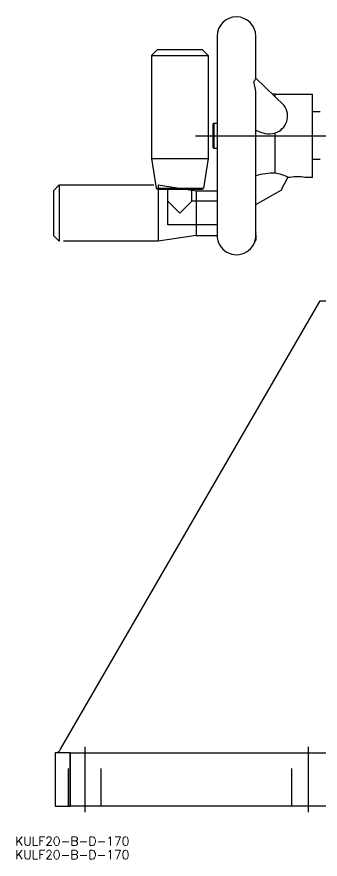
# Model space of a CAD drawing. Extents: x -165 to 344, y -413 to 67.
# Drawn here: x -165.4 to -63.5, y -413.3 to -130 of the extents above; entities that cross this region are included whole.
import ezdxf

# ---------------------------------------------------------------- set-up
doc = ezdxf.new("R2010")
doc.units = 0
for name, pattern in [('CENTER', [50.8, 31.75, -6.35, 6.35, -6.35]), ('DASHED', [19.05, 12.7, -6.35]), ('PHANTOM', [63.5, 31.75, -6.35, 6.35, -6.35, 6.35, -6.35])]:
    doc.linetypes.add(name, pattern=pattern)
doc.layers.get('0').update_dxf_attribs({"linetype": 'CONTINUOUS'})
doc.layers.add('CENTER', color=1, linetype='CENTER')
doc.styles.get("Standard").update_dxf_attribs({"font": 'txt.shx', "height": 3, "bigfont": 'bigfont.shx'})

# ---------------------------------------------------------------- blocks, each defined once
blk = doc.blocks.new('*U3')
at = {"color": 7, "linetype": 'CONTINUOUS'}
blk.add_text('KULF20-B-D-170', height=3, dxfattribs=at).set_placement((-165.87, -408.76))
blk = doc.blocks.new('*U4')
at = {"color": 7, "linetype": 'CONTINUOUS'}
blk.add_text('KULF20-B-D-170', height=3, dxfattribs=at).set_placement((-165.87, -413.32))

msp = doc.modelspace()

# ---------------------------------------------------------------- linework, layer by layer
at = {"color": 7, "linetype": 'CONTINUOUS'}
for p, q in [((-98.1, -136.5), (-98.1, -203.5)), ((-85.1, -150.62), (-85.1, -136.5)), ((-120.1, -143), (-118.1, -141)), ((-118.1, -141), (-103.1, -141)), ((-101.1, -143), (-103.1, -141)), ((-120.1, -143), (-101.1, -143)), ((-120.1, -143), (-120.1, -177.67)), ((-101.1, -143), (-101.1, -177.67)), ((-75.57, -159.81), (-85.1, -150.62)), ((-85.1, -203.36), (-85.1, -156.11)), ((-78.6, -156), (-79.61, -155.91)), ((-78.6, -156.89), (-78.6, -156)), ((-78.6, -156), (-66.1, -156)), ((-66.1, -184), (-66.1, -156)), ((-63.5, -162), (-66.1, -162)), ((-99.4, -174), (-99.4, -166)), ((-99.15, -165.75), (-98.1, -165.75)), ((-99.15, -165.75), (-99.15, -174.25)), ((-78.6, -182.56), (-78.6, -169.07)), ((-98.1, -174.25), (-99.15, -174.25)), ((-120.1, -177.67), (-118.53, -187.58)), ((-120.1, -177.67), (-101.1, -177.67)), ((-101.1, -177.67), (-102.67, -187.58)), ((-63.5, -178), (-66.1, -178)), ((-76.53, -188.33), (-74.3, -184)), ((-73.6, -184), (-74.3, -184)), ((-66.1, -184), (-68.6, -184)), ((-118.53, -187.58), (-102.67, -187.58)), ((-118.04, -188), (-103.16, -188)), ((-114.6, -200), (-114.6, -188)), ((-106.6, -192), (-106.6, -188)), ((-98.1, -188.5), (-98.1, -203.5)), ((-85.1, -193.17), (-76.53, -188.33)), ((-114.6, -192), (-110.6, -196)), ((-110.6, -196), (-106.6, -192)), ((-98.1, -192), (-106.6, -192)), ((-98.1, -200), (-114.6, -200)), ((-85.15, -202.46), (-85.1, -202.52)), ((-85.1, -203.36), (-85.15, -202.46)), ((-85.1, -203.36), (-85.1, -205.07)), ((-85.82, -206.46), (-85.1, -205.07)), ((-150.67, -376.3), (-63.52, -225.5)), ((-63.52, -225.5), (-50.5, -225.5)), ((-63.52, -225.5), (-32.5, -225.5)), ((-147.5, -377.5), (-152.5, -377.5)), ((-152.5, -377.5), (-152.5, -395.5)), ((-147.5, -377.5), (-50.5, -377.5)), ((-147.5, -395.5), (-147.5, -377.5)), ((-147.5, -377.5), (-147.5, -395.5)), ((-152.5, -395.5), (-147.5, -395.5)), ((-32.5, -395.5), (-147.5, -395.5))]:
    msp.add_line(p, q, dxfattribs=at)
at = {"color": 3, "linetype": 'PHANTOM'}
for p, q in [((-151.1, -186.5), (-153.1, -188.5)), ((-151.1, -186.5), (-117.89, -186.5)), ((-151.1, -186.5), (-151.1, -205.5)), ((-117.89, -186.5), (-105.1, -188.5)), ((-117.89, -186.5), (-117.89, -205.5)), ((-153.1, -188.5), (-153.1, -203.5)), ((-105.1, -188.5), (-98.1, -188.5)), ((-105.1, -188.5), (-105.1, -203.5)), ((-153.1, -203.5), (-151.1, -205.5)), ((-105.1, -203.5), (-117.89, -205.5)), ((-105.1, -203.5), (-98.1, -203.5)), ((-117.89, -205.5), (-151.1, -205.5))]:
    msp.add_line(p, q, dxfattribs=at)
at = {"color": 3, "linetype": 'DASHED'}
for p, q in [((-148, -395.5), (-148, -377.5)), ((-137, -395.5), (-137, -377.5)), ((-73, -395.5), (-73, -377.5))]:
    msp.add_line(p, q, dxfattribs=at)
at = {"color": 7, "linetype": 'CONTINUOUS'}
for centre, radius, start, end in [((-91.6, -136.5), 6.5, 0, 180), ((-88.3, -149.17), 3.6, 313.7895, 329.2334), ((-98.58, -156.09), 13.48, 359.9182, 18.7196), ((-85.92, -150.6), 0.816, 329.6799, 358.5219), ((-80.46, -163.33), 6.03, 287.9436, 35.8477), ((-99.15, -166), 0.25, 90, 180), ((-80.64, -160.56), 8.75, 239.3292, 283.4595), ((-99.15, -174), 0.25, 180, 270), ((-79.14, -202.6), 20.04, 88.4678, 107.3123), ((-80.72, -196.04), 13.64, 61.953, 81.0723), ((-71.09, -200.34), 16.53, 81.3468, 98.7321), ((-118.04, -187.5), 0.5, 189, 270), ((-103.16, -187.5), 0.5, 270, 351), ((-91.6, -203.5), 6.5, 180.0069, 1.2501), ((-152.5, -375.5), 2, 270, 336.5392)]:
    msp.add_arc(centre, radius, start, end, dxfattribs=at)
at = {"layer": 'CENTER', "color": 1, "linetype": 'CENTER'}
for p, q in [((-105.4, -170), (-3.7, -170)), ((-99.1, -170), (-31.1, -170)), ((-142.5, -375.5), (-142.5, -397.5)), ((-67.5, -375.5), (-67.5, -397.5))]:
    msp.add_line(p, q, dxfattribs=at)

# ---------------------------------------------------------------- block references
at = {"color": 7, "linetype": 'CONTINUOUS'}
for name in ['*U3', '*U4']:
    msp.add_blockref(name, (0, 0), dxfattribs=at)

doc.saveas('drawing.dxf')
